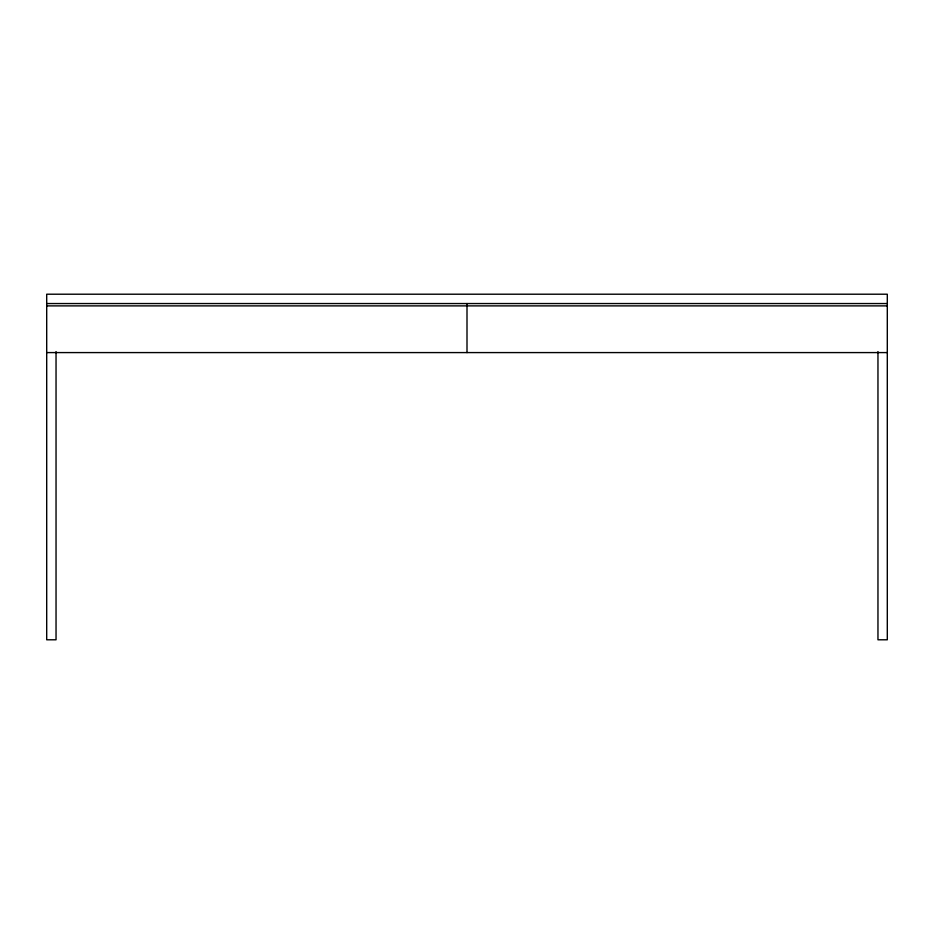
<?xml version="1.0" encoding="UTF-8"?>
<svg xmlns="http://www.w3.org/2000/svg" width="934" height="934" viewBox="0 0 934 934"><rect width="100%" height="100%" fill="white"/><g stroke="black" fill="none" stroke-linecap="round" stroke-linejoin="round"><path stroke-width="1.4" d="M46.7 303.55L887.3 303.55M46.7 305.885L887.3 305.885M46.7 352.585L887.3 352.585M877.96 351.581L877.96 639.79L887.3 639.79L887.3 294.21L46.7 294.21L46.7 639.79L56.04 639.79L56.04 351.581M467 303.55L467 352.585"/></g></svg>
